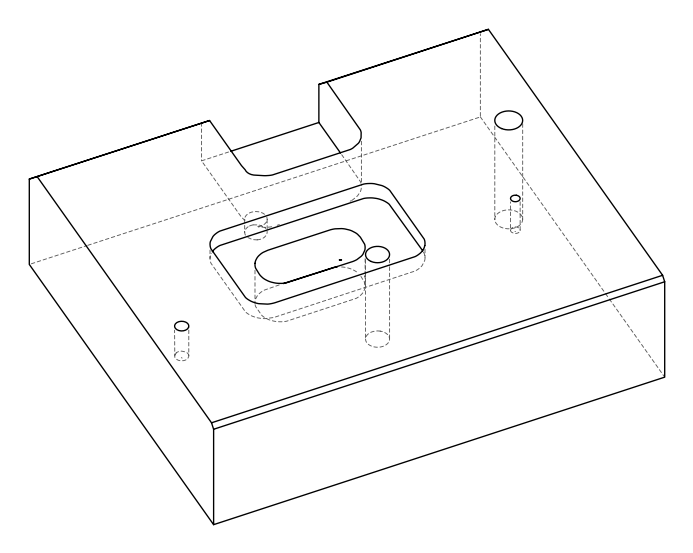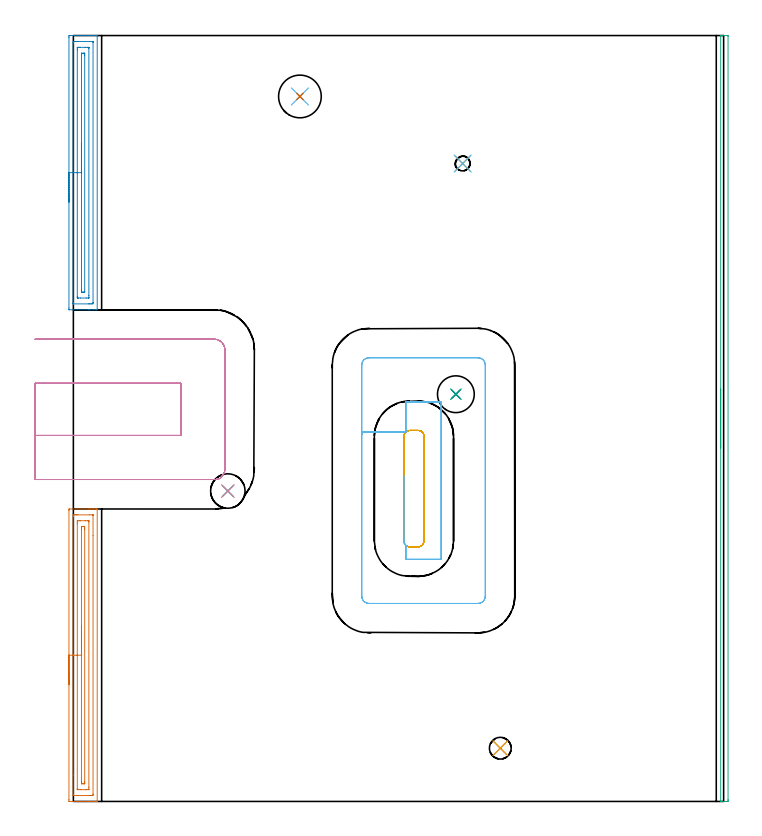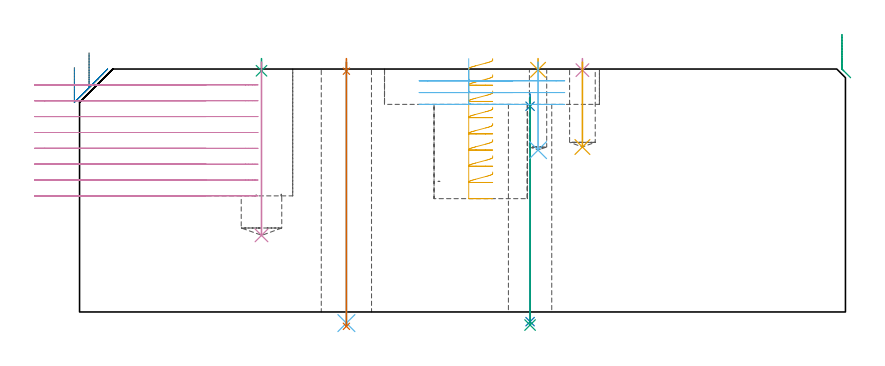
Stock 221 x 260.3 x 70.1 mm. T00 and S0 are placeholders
(PLAN: 18 operations, 9 tool changes, 21.3 min)
(1 SPOT_DRILL | STEP1HOLE | NXT0321_9005460120000 | 0.03 min | 3 mm3)
(2 SPOT_DRILL_1 | STEP1HOLE_1 | NXT0321_9005460120000 | 0.03 min | 1057 mm3)
(3 SPOT_DRILL_2 | STEP1POCKET | NXT0321_9005460120000 | 0.03 min | 1 mm3)
(4 SPOT_DRILL_3 | STEP1POCKET_1 | NXT0321_9005460120000 | 0.03 min | 0 mm3)
(5 SPOT_DRILL_4 | STEP1POCKET_2 | NXT0321_9005460120000 | 0.03 min | 0 mm3)
(6 DRILL_THROUGH_HOLE_INTO_CENTER | STEP1HOLE | NXT0301_065 | 0.3 min | 4852 mm3)
(7 DRILL_TO_ENLARGE_THROUGH_HOLE | STEP1HOLE | NXT0301_106 | 0.31 min | 6709 mm3)
(8 DRILL_THROUGH_HOLE_INTO_CENTER_1 | STEP1HOLE_1 | NXT0301_042 | 0.26 min | 2372 mm3)
(9 DRILL_TO_ENLARGE_THROUGH_HOLE_1 | STEP1HOLE_1 | NXT0301_096 | 0.27 min | 5162 mm3)
(10 DRILL_BLIND_HOLE_INTO_CENTER | STEP1POCKET | NXT0301_088 | 0.2 min | 4997 mm3)
(11 DRILL_BLIND_HOLE_INTO_CENTER_1 | STEP1POCKET_1 | NXT0301_045 | 0.1 min | 925 mm3)
(12 DRILL_BLIND_HOLE_INTO_CENTER_2 | STEP1POCKET_2 | NXT0301_021 | 0.1 min | 445 mm3)
(13 AREA_MILL | FG_CHAMFER_SURFACE | UGT0205_001 | 3.38 min | 4842 mm3)
(14 AREA_MILL_1 | FG_CHAMFER_SURFACE_1 | UGT0205_001 | 3.18 min | 4562 mm3)
(15 AREA_MILL_2 | FG_CHAMFER_SURFACE_2 | UGT0205_001 | 2.24 min | 813 mm3)
(16 MILL_OPEN_POCKET | POCKET_OPEN | UGT0201_094 | Follow Part, ap 5, ae 75% | 5.91 min | 145253 mm3)
(17 MILL_RECTANGULAR_POCKET | POCKET_RECTANGULAR_STRAIGHT | UGT0201_094 | Follow Part, ap 5, ae 75% | 2.41 min | 55273 mm3)
(18 MILL_RECTANGULAR_POCKET_1 | POCKET_RECTANGULAR_STRAIGHT_1 | UGT0201_094 | Follow Part, ap 5, ae 75% | 2.43 min | 47770 mm3)
(TOOL NXT0321_9005460120000 | NC Spot Drill, 142deg, 12mm, Carbide, Uncoated | D12 PA142 FL30 Z2)
(TOOL NXT0301_065 | Carbide Drill 9.4mm [860.1-0940-075A1-MM 2214] | D9.4 PA140 FL98 Z2)
(TOOL NXT0301_106 | Carbide Drill 14.5mm [860.1-1450-073A1-MM 2214] | D14.5 PA140 FL83 Z2)
(TOOL NXT0301_042 | Carbide Drill 7.1mm [860.1-0710-057A1-MM 2214] | D7.1 PA140 FL85 Z2)
(TOOL NXT0301_096 | Carbide Drill 12.5mm [860.1-1250-063A1-MM 2214] | D12.5 PA140 FL77 Z2)
(TOOL NXT0301_088 | Carbide Drill 11.7mm [860.1-1170-035A1-MM 2214] | D11.7 PA140 FL55 Z2)
(TOOL NXT0301_045 | Carbide Drill 7.4mm [860.1-0740-022A1-MM 2214] | D7.4 PA140 FL41 Z2)
(TOOL NXT0301_021 | Carbide Drill 5mm [860.1-0500-015A1-MM 2214] | D5 PA140 FL28 Z2)
(TOOL UGT0205_001 | Chamfer Mill 20 x 3 x 45 deg. | D20 FL50 Z2)
(TOOL UGT0201_094 | End mill 20 mm | D20 FL38 Z4)
(OP 1 SPOT_DRILL)
G17 G21 G94 G90
T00 M6
G54
G17 G0 G90 X77. Y239.6 S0 M3
G43 Z80.1 H0
G94 G81 G98 Z69.476 F250. R73.1
G80
M5
M2
(OP 2 SPOT_DRILL_1)
G17 G21 G94 G90
T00 M6
G54
G17 G0 G90 X130. Y138.4 S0 M3
G43 Z80.1 H0
G94 G81 G98 Z59.362 F250. R62.9
G80
M5
M2
(OP 3 SPOT_DRILL_2)
G17 G21 G94 G90
T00 M6
G54
G17 G0 G90 X52.5 Y105.5 S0 M3
G43 Z80.1 H0
G94 G81 G98 Z69.596 F250. R73.1
G80
M5
M2
(OP 4 SPOT_DRILL_3)
G17 G21 G94 G90
T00 M6
G54
G17 G0 G90 X145.1 Y18.1 S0 M3
G43 Z80.1 H0
G94 G81 G98 Z69.781 F250. R73.1
G80
M5
M2
(OP 5 SPOT_DRILL_4)
G17 G21 G94 G90
T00 M6
G54
G17 G0 G90 X132.3 Y216.8 S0 M3
G43 Z80.1 H0
G94 G81 G98 Z69.885 F250. R73.1
G80
M5
M2
(OP 6 DRILL_THROUGH_HOLE_INTO_CENTER)
G17 G21 G94 G90
T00 M6
G54
G17 G0 G90 X77. Y239.6 S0 M3
G43 Z80.1 H1
G94 G73 G98 Z-3.211 F250. Q9.164 R72.1
G80
M5
M2
(OP 7 DRILL_TO_ENLARGE_THROUGH_HOLE)
G17 G21 G94 G90
T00 M6
G54
G17 G0 G90 X77. Y239.6 S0 M3
G43 Z80.1 H1
G94 G73 G98 Z-4.139 F250. Q12.373 R72.1
G80
M5
M2
(OP 8 DRILL_THROUGH_HOLE_INTO_CENTER_1)
G17 G21 G94 G90
T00 M6
G54
G17 G0 G90 X130. Y138.4 S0 M3
G43 Z80.1 H1
G94 G73 G98 Z-2.792 F250. Q6.966 R61.9
G80
M5
M2
(OP 9 DRILL_TO_ENLARGE_THROUGH_HOLE_1)
G17 G21 G94 G90
T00 M6
G54
G17 G0 G90 X130. Y138.4 S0 M3
G43 Z80.1 H1
G94 G73 G98 Z-3.775 F250. Q10.612 R61.9
G80
M5
M2
(OP 10 DRILL_BLIND_HOLE_INTO_CENTER)
G17 G21 G94 G90
T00 M6
G54
G17 G0 G90 X52.5 Y105.5 S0 M3
G43 Z80.1 H1
G94 G81 G98 Z22.1 F250. R72.1
G80
M5
M2
(OP 11 DRILL_BLIND_HOLE_INTO_CENTER_1)
G17 G21 G94 G90
T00 M6
G54
G17 G0 G90 X145.1 Y18.1 S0 M3
G43 Z80.1 H1
G94 G81 G98 Z47.6 F250. R72.1
G80
M5
M2
(OP 12 DRILL_BLIND_HOLE_INTO_CENTER_2)
G17 G21 G94 G90
T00 M6
G54
G17 G0 G90 X132.3 Y216.8 S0 M3
G43 Z80.1 H1
G94 G81 G98 Z46.7 F250. R72.1
G80
M5
M2
(OP 13 AREA_MILL)
G17 G21 G94 G90
T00 M6
G54
G17 G0 G90 X-1.5 Y39.7 S1061 M3
G43 Z80.1 H0
Z70.5
G94 G1 Y39.738 Z69.628 F250.
Y39.852 Z68.764
Y40.041 Z67.912
Y40.303 Z67.08
Y40.637 Z66.274
Y41.04 Z65.5
Y41.508 Z64.764
Y42.04 Z64.072
Y42.629 Z63.429
Y43.272 Z62.84
Y43.964 Z62.308
Y44.7 Z61.84
Y45.474 Z61.437
Y46.28 Z61.103
Y47.112 Z60.841
Y47.964 Z60.652
Y48.828 Z60.538
Y49.7 Z60.5
Y98.793
X-1.495 Y99.275 Z60.503
X-1.492 Y99.39 Z60.506
X-1.372 Y99.4 Z60.625
X5.057 Z67.051
X5.618 Z67.615
X5.935 Z67.931
X6.496 Z68.492
X6.813 Z68.808
X7.448 Z69.447
X7.805 Z69.805
X7.955 Y99.397 Z69.947
X8.098 Y99.39 Z70.089
X8.1 Y99.239 Z70.1
Y0.161
X8.098 Y0.01 Z70.089
X7.955 Y0.003 Z69.947
X7.805 Y0. Z69.805
X7.447 Z69.447
X6.813 Z68.808
X5.618 Z67.615
X5.057 Z67.051
X-1.31 Z60.687
X-1.374 Y0.001 Z60.623
X-1.492 Y0.01 Z60.505
X-1.499 Y0.129 Z60.499
X-1.5 Y0.607 Z60.5
Y49.7
X-0.086 Z61.914
X-0.085 Y96.877 Z61.915
X-0.084 Y97.007 Z61.916
X-0.079 Y97.379 Z61.921
X0.285 Y97.394 Z62.285
X0.665 Y97.398 Z62.665
X1.157 Y97.4 Z63.157
X1.543 Z63.543
X5.549 Z67.549
X6.427 Z68.427
X6.61 Y97.398 Z68.61
X6.639 Y97.396 Z68.639
X6.668 Y97.39 Z68.668
X6.679 Y97.383 Z68.679
X6.68 Y97.361 Z68.68
X6.685 Y97.138 Z68.685
X6.686 Y90.435 Z68.686
X6.685 Y2.523 Z68.685
X6.684 Y2.393 Z68.684
X6.679 Y2.021 Z68.679
X6.315 Y2.006 Z68.315
X5.935 Y2.002 Z67.935
X5.443 Y2. Z67.443
X5.057 Z67.057
X1.543 Z63.543
X0.173 Z62.173
X-0.01 Y2.002 Z61.99
X-0.039 Y2.004 Z61.961
X-0.068 Y2.01 Z61.932
X-0.079 Y2.017 Z61.921
X-0.08 Y2.039 Z61.92
X-0.085 Y2.262 Z61.915
X-0.086 Y8.974 Z61.914
Y49.7
X1.328 Z63.328
X1.329 Y94.548 Z63.329
X1.331 Y95.222 Z63.331
X1.333 Y95.331 Z63.333
X1.335 Y95.378 Z63.335
X1.376 Y95.392 Z63.376
X1.543 Y95.396 Z63.543
X2.247 Y95.4 Z64.247
X2.422 Z64.422
X4.003 Z66.003
X4.882 Y95.399 Z66.882
X5.057 Y95.396 Z67.057
X5.231 Y95.39 Z67.231
X5.265 Y95.383 Z67.265
X5.268 Y95.352 Z67.268
X5.27 Y95.295 Z67.27
X5.271 Y95.222 Z67.271
Y95.004
Y4.852
X5.269 Y4.178 Z67.269
X5.267 Y4.069 Z67.267
X5.265 Y4.022 Z67.265
X5.224 Y4.008 Z67.224
X5.057 Y4.005 Z67.057
X4.353 Y4. Z66.353
X4.178 Z66.178
X2.597 Z64.597
X1.718 Y4.001 Z63.718
X1.543 Y4.004 Z63.543
X1.369 Y4.01 Z63.369
X1.335 Y4.017 Z63.335
X1.332 Y4.047 Z63.332
X1.33 Y4.105 Z63.33
X1.329 Y4.178 Z63.329
X1.328 Y4.396 Z63.328
Y49.7
X2.743 Z64.743
Y92.544
X2.744 Y93.11 Z64.744
X2.747 Y93.299 Z64.747
X2.75 Y93.366 Z64.75
X2.753 Y93.39 Z64.753
X2.774 Y93.392 Z64.774
X2.879 Y93.396 Z64.879
X3.3 Y93.4 Z65.3
X3.337 Z65.337
X3.722 Y93.393 Z65.722
X3.817 Y93.39 Z65.817
X3.851 Y93.383 Z65.851
X3.853 Y93.352 Z65.853
X3.855 Y93.27 Z65.855
X3.857 Y92.871 Z65.857
Y92.544
Y6.856
X3.856 Y6.29 Z65.856
X3.853 Y6.101 Z65.853
X3.85 Y6.034 Z65.85
X3.847 Y6.01 Z65.847
X3.826 Y6.008 Z65.826
X3.721 Y6.004 Z65.721
X3.3 Y6. Z65.3
X3.263 Z65.263
X2.878 Y6.007 Z64.878
X2.783 Y6.01 Z64.783
X2.749 Y6.017 Z64.749
X2.747 Y6.048 Z64.747
X2.745 Y6.13 Z64.745
X2.743 Y6.529 Z64.743
Y6.856
Y49.7
Y50.572 Z64.781
Y51.436 Z64.895
Y52.288 Z65.083
Y53.12 Z65.346
Y53.926 Z65.68
Y54.7 Z66.082
Y55.436 Z66.551
Y56.128 Z67.082
Y56.771 Z67.672
Y57.36 Z68.315
Y57.892 Z69.007
Y58.36 Z69.743
Y58.763 Z70.516
Y59.097 Z71.322
Y59.359 Z72.154
Y59.548 Z73.006
Y59.662 Z73.871
Y59.7 Z74.743
G0 Z80.1
M5
M2
(OP 14 AREA_MILL_1)
G17 G21 G94 G90
T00 M6
G54
G17 G0 G90 X-1.5 Y203.7 S1061 M3
G43 Z80.1 H0
Z70.5
G94 G1 Y203.738 Z69.628 F250.
Y203.852 Z68.764
Y204.041 Z67.912
Y204.303 Z67.08
Y204.637 Z66.274
Y205.04 Z65.5
Y205.508 Z64.764
Y206.04 Z64.072
Y206.629 Z63.429
Y207.272 Z62.84
Y207.964 Z62.308
Y208.7 Z61.84
Y209.474 Z61.437
Y210.28 Z61.103
Y211.112 Z60.841
Y211.964 Z60.652
Y212.828 Z60.538
Y213.7 Z60.5
X-1.499 Y259.687 Z60.501
X-1.496 Y260.099 Z60.502
X-1.492 Y260.29 Z60.505
X-1.092 Y260.3 Z60.905
X5.057 Z67.051
X5.608 Z67.605
X5.935 Z67.931
X6.487 Z68.483
X6.813 Z68.808
X7.467 Z69.466
X7.796 Z69.796
X7.95 Y260.298 Z69.942
X8.098 Y260.29 Z70.088
X8.1 Y260.134 Z70.1
Y167.266
X8.098 Y167.11 Z70.089
X7.95 Y167.102 Z69.943
X7.796 Y167.1 Z69.796
X7.467 Z69.466
X6.813 Z68.808
X5.609 Z67.605
X5.057 Z67.051
X-1.369 Y167.101 Z60.629
X-1.492 Y167.11 Z60.506
X-1.499 Y167.234 Z60.499
X-1.5 Y167.713 Z60.5
Y213.7
X-0.086 Z61.914
X-0.085 Y257.771 Z61.915
X-0.084 Y257.902 Z61.916
X-0.079 Y258.273 Z61.921
X0.281 Y258.292 Z62.281
X0.665 Y258.297 Z62.665
X1.152 Y258.3 Z63.152
X1.543 Z63.543
X6.609 Y258.299 Z68.609
X6.64 Y258.298 Z68.64
X6.672 Y258.295 Z68.672
X6.679 Y258.291 Z68.679
X6.682 Y258.285 Z68.682
X6.684 Y258.258 Z68.684
X6.686 Y258.032 Z68.686
Y257.902
X6.685 Y169.629 Z68.685
X6.684 Y169.498 Z68.684
X6.679 Y169.127 Z68.679
X6.319 Y169.108 Z68.319
X5.935 Y169.103 Z67.935
X5.448 Y169.1 Z67.448
X5.057 Z67.057
X-0.009 Z61.991
X-0.04 Y169.101 Z61.96
X-0.072 Y169.105 Z61.928
X-0.079 Y169.109 Z61.921
X-0.082 Y169.115 Z61.918
X-0.084 Y169.142 Z61.916
X-0.086 Y169.369 Z61.914
Y169.498
Y213.7
X1.328 Z63.328
X1.329 Y255.441 Z63.329
X1.33 Y256.116 Z63.33
X1.333 Y256.224 Z63.333
X1.335 Y256.276 Z63.335
X1.341 Y256.291 Z63.341
X1.366 Y256.296 Z63.366
X1.543 Y256.298 Z63.543
X2.24 Y256.3 Z64.24
X3.997 Z65.997
X4.876 Z66.876
X5.057 Y256.298 Z67.057
X5.238 Y256.293 Z67.238
X5.259 Y256.29 Z67.259
X5.265 Y256.281 Z67.265
X5.268 Y256.246 Z67.268
X5.27 Y256.188 Z67.27
X5.271 Y256.116 Z67.271
Y255.897
Y171.959
X5.27 Y171.284 Z67.27
X5.267 Y171.176 Z67.267
X5.265 Y171.124 Z67.265
X5.259 Y171.109 Z67.259
X5.234 Y171.105 Z67.234
X5.057 Y171.102 Z67.057
X4.36 Y171.1 Z66.36
X2.422 Z64.422
X1.724 Y171.101 Z63.724
X1.543 Y171.105 Z63.543
X1.363 Y171.11 Z63.363
X1.335 Y171.122 Z63.335
X1.332 Y171.154 Z63.332
X1.33 Y171.212 Z63.33
X1.329 Y171.284 Z63.329
X1.328 Y171.503 Z63.328
Y213.7
X2.743 Z64.743
Y254.003
X2.745 Y254.192 Z64.745
X2.747 Y254.26 Z64.747
X2.75 Y254.29 Z64.75
X2.77 Y254.292 Z64.77
X2.875 Y254.296 Z64.875
X3.3 Y254.3 Z65.3
X3.329 Z65.329
X3.725 Y254.297 Z65.725
X3.823 Y254.293 Z65.823
X3.845 Y254.29 Z65.845
X3.851 Y254.281 Z65.851
X3.853 Y254.246 Z65.853
X3.855 Y254.166 Z65.855
X3.857 Y253.763 Z65.857
Y253.437
Y173.397
X3.855 Y173.208 Z65.855
X3.853 Y173.14 Z65.853
X3.85 Y173.11 Z65.85
X3.83 Y173.108 Z65.83
X3.725 Y173.104 Z65.725
X3.3 Y173.1 Z65.3
X3.271 Z65.271
X2.875 Y173.103 Z64.875
X2.777 Y173.107 Z64.777
X2.755 Y173.11 Z64.755
X2.749 Y173.119 Z64.749
X2.747 Y173.154 Z64.747
X2.745 Y173.234 Z64.745
X2.743 Y173.637 Z64.743
Y173.963
Y213.7
Y214.572 Z64.781
Y215.436 Z64.895
Y216.288 Z65.083
Y217.12 Z65.346
Y217.926 Z65.68
Y218.7 Z66.082
Y219.436 Z66.551
Y220.128 Z67.082
Y220.771 Z67.672
Y221.36 Z68.315
Y221.892 Z69.007
Y222.36 Z69.743
Y222.763 Z70.516
Y223.097 Z71.322
Y223.359 Z72.154
Y223.548 Z73.006
Y223.662 Z73.871
Y223.7 Z74.743
G0 Z80.1
M5
M2
(OP 15 AREA_MILL_2)
G17 G21 G94 G90
T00 M6
G54
G17 G0 G90 X220. Y120.15 S1061 M3
G43 Z80.1 H0
G94 G1 Y120.188 Z79.228 F250.
Y120.302 Z78.363
Y120.491 Z77.512
Y120.753 Z76.68
Y121.087 Z75.874
Y121.49 Z75.1
Y121.958 Z74.364
Y122.49 Z73.672
Y123.079 Z73.029
Y123.722 Z72.439
Y124.414 Z71.908
Y125.15 Z71.44
Y125.924 Z71.037
Y126.73 Z70.703
Y127.562 Z70.441
Y128.413 Z70.252
Y129.278 Z70.138
Y130.15 Z70.1
Y260.129
X220.002 Y260.29 Z70.088
X220.142 Y260.298 Z69.951
X220.286 Y260.3 Z69.813
X220.579 Z69.52
X221.25 Z68.845
X222.461 Z67.636
X222.491 Y260.297 Z67.605
X222.5 Y259.938 Z67.6
Y0.618
X222.498 Y0.361 Z67.602
X222.491 Y0.003 Z67.605
X222.461 Y0. Z67.636
X221.25 Z68.845
X220.286 Z69.813
X220.142 Y0.002 Z69.951
X220.002 Y0.01 Z70.088
X220. Y0.171 Z70.1
Y130.15
Y131.022 Z70.138
Y131.886 Z70.252
Y132.738 Z70.441
Y133.57 Z70.703
Y134.376 Z71.037
Y135.15 Z71.44
Y135.886 Z71.908
Y136.578 Z72.439
Y137.221 Z73.029
Y137.81 Z73.672
Y138.341 Z74.364
Y138.81 Z75.1
Y139.213 Z75.874
Y139.547 Z76.68
Y139.809 Z77.512
Y139.998 Z78.363
Y140.112 Z79.228
Y140.15 Z80.1
M5
M2
(OP 16 MILL_OPEN_POCKET)
G17 G21 G94 G90
T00 M6
G54
G17 G0 G90 X-13. Y124.4 S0 M3
G43 Z80.1 H0
Z65.525
G94 G1 X-10. F250.
X36.5 F500.
Y142.1
X-10.
X-13. F250.
Y109.4
X-10.
X47.9 F500.
G3 X48.768 Y109.506 R3.6
G1 X49.874 Y109.781
X50.621 Y110.643
G3 X51.5 Y113. R3.6
G1 Y153.5
G3 X47.9 Y157.1 R3.6
G1 X-10.
X-13. F250.
G0 Y124.4 Z60.95
G1 X-10.
X36.5 F500.
Y142.1
X-10.
X-13. F250.
Y109.4
X-10.
X47.9 F500.
G3 X48.768 Y109.506 R3.6
G1 X49.874 Y109.781
X50.621 Y110.643
G3 X51.5 Y113. R3.6
G1 Y153.5
G3 X47.9 Y157.1 R3.6
G1 X-10.
X-13. F250.
G0 Y124.4 Z56.375
G1 X-10.
X36.5 F500.
Y142.1
X-10.
X-13. F250.
Y109.4
X-10.
X47.9 F500.
G3 X48.768 Y109.506 R3.6
G1 X49.874 Y109.781
X50.621 Y110.643
G3 X51.5 Y113. R3.6
G1 Y153.5
G3 X47.9 Y157.1 R3.6
G1 X-10.
X-13. F250.
G0 Y124.4 Z51.8
G1 X-10.
X36.5 F500.
Y142.1
X-10.
X-13. F250.
Y109.4
X-10.
X47.9 F500.
G3 X48.768 Y109.506 R3.6
G1 X49.874 Y109.781
X50.621 Y110.643
G3 X51.5 Y113. R3.6
G1 Y153.5
G3 X47.9 Y157.1 R3.6
G1 X-10.
X-13. F250.
G0 Y124.4 Z47.225
G1 X-10.
X36.5 F500.
Y142.1
X-10.
X-13. F250.
Y109.4
X-10.
X47.9 F500.
G3 X48.768 Y109.506 R3.6
G1 X49.874 Y109.781
X50.621 Y110.643
G3 X51.5 Y113. R3.6
G1 Y153.5
G3 X47.9 Y157.1 R3.6
G1 X-10.
X-13. F250.
G0 Y124.4 Z42.65
G1 X-10.
X36.5 F500.
Y142.1
X-10.
X-13. F250.
Y109.4
X-10.
X47.9 F500.
G3 X48.768 Y109.506 R3.6
G1 X49.874 Y109.781
X50.621 Y110.643
G3 X51.5 Y113. R3.6
G1 Y153.5
G3 X47.9 Y157.1 R3.6
G1 X-10.
X-13. F250.
G0 Y124.4 Z38.075
G1 X-10.
X36.5 F500.
Y142.1
X-10.
X-13. F250.
Y109.4
X-10.
X47.9 F500.
G3 X48.768 Y109.506 R3.6
G1 X49.874 Y109.781
X50.621 Y110.643
G3 X51.5 Y113. R3.6
G1 Y153.5
G3 X47.9 Y157.1 R3.6
G1 X-10.
X-13. F250.
G0 Y124.4 Z33.5
G1 X-10.
X36.5 F500.
Y142.1
X-10.
X-13. F250.
Y109.4
X-10.
X47.9 F500.
G3 X48.768 Y109.506 R3.6
G1 X49.874 Y109.781
X50.621 Y110.643
G3 X51.5 Y113. R3.6
G1 Y153.5
G3 X47.9 Y157.1 R3.6
G1 X-10.
X-13. F250.
G0 Z80.1
M5
M2
(OP 17 MILL_RECTANGULAR_POCKET)
G17 G21 G94 G90
T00 M6
G54
G17 G0 G90 X119.2 Y122.361 S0 M3
G43 Z80.1 H0
Z73.1
G94 G1 Y124. Z72.661 F250.
Y124.145 Z72.622
X119.141 Y124.517 Z72.521
X119.016 Y124.872 Z72.42
X118.83 Y125.199 Z72.319
X118.588 Y125.488 Z72.218
X118.299 Y125.73 Z72.117
X117.972 Y125.916 Z72.017
X117.617 Y126.041 Z71.916
X117.245 Y126.1 Z71.815
X114.255 Z71.014
X113.883 Y126.041 Z70.913
X113.528 Y125.916 Z70.812
X113.201 Y125.73 Z70.711
X112.912 Y125.488 Z70.61
X112.67 Y125.199 Z70.509
X112.484 Y124.872 Z70.408
X112.359 Y124.517 Z70.307
X112.3 Y124.145 Z70.206
Y106.3 Z65.425
Y88.6 F500.
G3 X114.4 Y86.5 R2.1
G1 X117.1
G3 X119.2 Y88.6 R2.1
G1 Y124.
G3 X117.1 Y126.1 R2.1
G1 X114.4
G3 X112.3 Y124. R2.1
G1 Y106.3
Y105.3
G0 X119.2 Y122.361 Z68.425
G1 Y124. Z67.986 F250.
Y124.145 Z67.947
X119.141 Y124.517 Z67.846
X119.016 Y124.872 Z67.745
X118.83 Y125.199 Z67.644
X118.588 Y125.488 Z67.543
X118.299 Y125.73 Z67.442
X117.972 Y125.916 Z67.342
X117.617 Y126.041 Z67.241
X117.245 Y126.1 Z67.14
X114.255 Z66.339
X113.883 Y126.041 Z66.238
X113.528 Y125.916 Z66.137
X113.201 Y125.73 Z66.036
X112.912 Y125.488 Z65.935
X112.67 Y125.199 Z65.834
X112.484 Y124.872 Z65.733
X112.359 Y124.517 Z65.632
X112.3 Y124.145 Z65.531
Y106.3 Z60.75
Y88.6 F500.
G3 X114.4 Y86.5 R2.1
G1 X117.1
G3 X119.2 Y88.6 R2.1
G1 Y124.
G3 X117.1 Y126.1 R2.1
G1 X114.4
G3 X112.3 Y124. R2.1
G1 Y106.3
Y105.3
G0 X119.2 Y122.361 Z63.75
G1 Y124. Z63.311 F250.
Y124.145 Z63.272
X119.141 Y124.517 Z63.171
X119.016 Y124.872 Z63.07
X118.83 Y125.199 Z62.969
X118.588 Y125.488 Z62.868
X118.299 Y125.73 Z62.767
X117.972 Y125.916 Z62.667
X117.617 Y126.041 Z62.566
X117.245 Y126.1 Z62.465
X114.255 Z61.664
X113.883 Y126.041 Z61.563
X113.528 Y125.916 Z61.462
X113.201 Y125.73 Z61.361
X112.912 Y125.488 Z61.26
X112.67 Y125.199 Z61.159
X112.484 Y124.872 Z61.058
X112.359 Y124.517 Z60.957
X112.3 Y124.145 Z60.856
Y106.3 Z56.075
Y88.6 F500.
G3 X114.4 Y86.5 R2.1
G1 X117.1
G3 X119.2 Y88.6 R2.1
G1 Y124.
G3 X117.1 Y126.1 R2.1
G1 X114.4
G3 X112.3 Y124. R2.1
G1 Y106.3
Y105.3
G0 X119.2 Y122.361 Z59.075
G1 Y124. Z58.636 F250.
Y124.145 Z58.597
X119.141 Y124.517 Z58.496
X119.016 Y124.872 Z58.395
X118.83 Y125.199 Z58.294
X118.588 Y125.488 Z58.193
X118.299 Y125.73 Z58.092
X117.972 Y125.916 Z57.992
X117.617 Y126.041 Z57.891
X117.245 Y126.1 Z57.79
X114.255 Z56.989
X113.883 Y126.041 Z56.888
X113.528 Y125.916 Z56.787
X113.201 Y125.73 Z56.686
X112.912 Y125.488 Z56.585
X112.67 Y125.199 Z56.484
X112.484 Y124.872 Z56.383
X112.359 Y124.517 Z56.282
X112.3 Y124.145 Z56.182
Y106.3 Z51.4
Y88.6 F500.
G3 X114.4 Y86.5 R2.1
G1 X117.1
G3 X119.2 Y88.6 R2.1
G1 Y124.
G3 X117.1 Y126.1 R2.1
G1 X114.4
G3 X112.3 Y124. R2.1
G1 Y106.3
Y105.3
G0 X119.2 Y122.361 Z54.4
G1 Y124. Z53.961 F250.
Y124.145 Z53.922
X119.141 Y124.517 Z53.821
X119.016 Y124.872 Z53.72
X118.83 Y125.199 Z53.619
X118.588 Y125.488 Z53.518
X118.299 Y125.73 Z53.417
X117.972 Y125.916 Z53.317
X117.617 Y126.041 Z53.216
X117.245 Y126.1 Z53.115
X114.255 Z52.314
X113.883 Y126.041 Z52.213
X113.528 Y125.916 Z52.112
X113.201 Y125.73 Z52.011
X112.912 Y125.488 Z51.91
X112.67 Y125.199 Z51.809
X112.484 Y124.872 Z51.708
X112.359 Y124.517 Z51.607
X112.3 Y124.145 Z51.507
Y106.3 Z46.725
Y88.6 F500.
G3 X114.4 Y86.5 R2.1
G1 X117.1
G3 X119.2 Y88.6 R2.1
G1 Y124.
G3 X117.1 Y126.1 R2.1
G1 X114.4
G3 X112.3 Y124. R2.1
G1 Y106.3
Y105.3
G0 X119.2 Y122.361 Z49.725
G1 Y124. Z49.286 F250.
Y124.145 Z49.247
X119.141 Y124.517 Z49.146
X119.016 Y124.872 Z49.045
X118.83 Y125.199 Z48.944
X118.588 Y125.488 Z48.843
X118.299 Y125.73 Z48.743
X117.972 Y125.916 Z48.642
X117.617 Y126.041 Z48.541
X117.245 Y126.1 Z48.44
X114.255 Z47.639
X113.883 Y126.041 Z47.538
X113.528 Y125.916 Z47.437
X113.201 Y125.73 Z47.336
X112.912 Y125.488 Z47.235
X112.67 Y125.199 Z47.134
X112.484 Y124.872 Z47.033
X112.359 Y124.517 Z46.932
X112.3 Y124.145 Z46.832
Y106.3 Z42.05
Y88.6 F500.
G3 X114.4 Y86.5 R2.1
G1 X117.1
G3 X119.2 Y88.6 R2.1
G1 Y124.
G3 X117.1 Y126.1 R2.1
G1 X114.4
G3 X112.3 Y124. R2.1
G1 Y106.3
Y105.3
G0 X119.2 Y122.361 Z45.05
G1 Y124. Z44.611 F250.
Y124.145 Z44.572
X119.141 Y124.517 Z44.471
X119.016 Y124.872 Z44.37
X118.83 Y125.199 Z44.269
X118.588 Y125.488 Z44.168
X118.299 Y125.73 Z44.068
X117.972 Y125.916 Z43.967
X117.617 Y126.041 Z43.866
X117.245 Y126.1 Z43.765
X114.255 Z42.964
X113.883 Y126.041 Z42.863
X113.528 Y125.916 Z42.762
X113.201 Y125.73 Z42.661
X112.912 Y125.488 Z42.56
X112.67 Y125.199 Z42.459
X112.484 Y124.872 Z42.358
X112.359 Y124.517 Z42.257
X112.3 Y124.145 Z42.157
Y106.3 Z37.375
Y88.6 F500.
G3 X114.4 Y86.5 R2.1
G1 X117.1
G3 X119.2 Y88.6 R2.1
G1 Y124.
G3 X117.1 Y126.1 R2.1
G1 X114.4
G3 X112.3 Y124. R2.1
G1 Y106.3
Y105.3
G0 X119.2 Y122.361 Z40.375
G1 Y124. Z39.936 F250.
Y124.145 Z39.897
X119.141 Y124.517 Z39.796
X119.016 Y124.872 Z39.695
X118.83 Y125.199 Z39.594
X118.588 Y125.488 Z39.493
X118.299 Y125.73 Z39.393
X117.972 Y125.916 Z39.292
X117.617 Y126.041 Z39.191
X117.245 Y126.1 Z39.09
X114.255 Z38.289
X113.883 Y126.041 Z38.188
X113.528 Y125.916 Z38.087
X113.201 Y125.73 Z37.986
X112.912 Y125.488 Z37.885
X112.67 Y125.199 Z37.784
X112.484 Y124.872 Z37.683
X112.359 Y124.517 Z37.582
X112.3 Y124.145 Z37.482
Y106.3 Z32.7
Y88.6 F500.
G3 X114.4 Y86.5 R2.1
G1 X117.1
G3 X119.2 Y88.6 R2.1
G1 Y124.
G3 X117.1 Y126.1 R2.1
G1 X114.4
G3 X112.3 Y124. R2.1
G1 Y106.3
Y105.3
G0 Z80.1
M5
M2
(OP 18 MILL_RECTANGULAR_POCKET_1)
G17 G21 G94 G90
T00 M6
G54
G17 G0 G90 X112.3 Y110.729 S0 M3
G43 Z80.1 H0
Z73.1
G94 G1 Y89.46 Z67.401 F250.
X112.29 Y88.609 Z67.173
X112.393 Y87.951 Z66.994
X112.703 Y87.352 Z66.813
X113. Y87.05 Z66.7
Y82.3 F500.
X125.
Y135.8
X113.
Y125.566
X98.
Y69.8
G3 X100.5 Y67.3 R2.5
G1 X137.5
G3 X140. Y69.8 R2.5
G1 Y148.3
G3 X137.5 Y150.8 R2.5
G1 X100.5
G3 X98. Y148.3 R2.5
G1 Y125.566
Y124.566
G0 X112.3 Y110.73 Z69.7
G1 Y89.46 Z64.001 F250.
X112.29 Y88.609 Z63.773
X112.393 Y87.951 Z63.594
X112.69 Y87.368 Z63.419
X112.704 Y87.351 Z63.413
X112.875 Y87.174 Z63.347
X113. Y87.05 Z63.3
Y82.3 F500.
X125.
Y135.8
X113.
Y125.566
X98.
Y69.8
G3 X100.5 Y67.3 R2.5
G1 X137.5
G3 X140. Y69.8 R2.5
G1 Y148.3
G3 X137.5 Y150.8 R2.5
G1 X100.5
G3 X98. Y148.3 R2.5
G1 Y125.566
Y124.566
G0 X112.3 Y110.73 Z66.3
G1 Y89.46 Z60.601 F250.
X112.29 Y88.609 Z60.373
X112.393 Y87.951 Z60.194
X112.689 Y87.369 Z60.019
X112.702 Y87.353 Z60.014
X112.877 Y87.172 Z59.946
X113. Y87.05 Z59.9
Y82.3 F500.
X125.
Y135.8
X113.
Y125.566
X98.
Y69.8
G3 X100.5 Y67.3 R2.5
G1 X137.5
G3 X140. Y69.8 R2.5
G1 Y148.3
G3 X137.5 Y150.8 R2.5
G1 X100.5
G3 X98. Y148.3 R2.5
G1 Y125.566
Y124.566
G0 Z80.1
M5
M2
